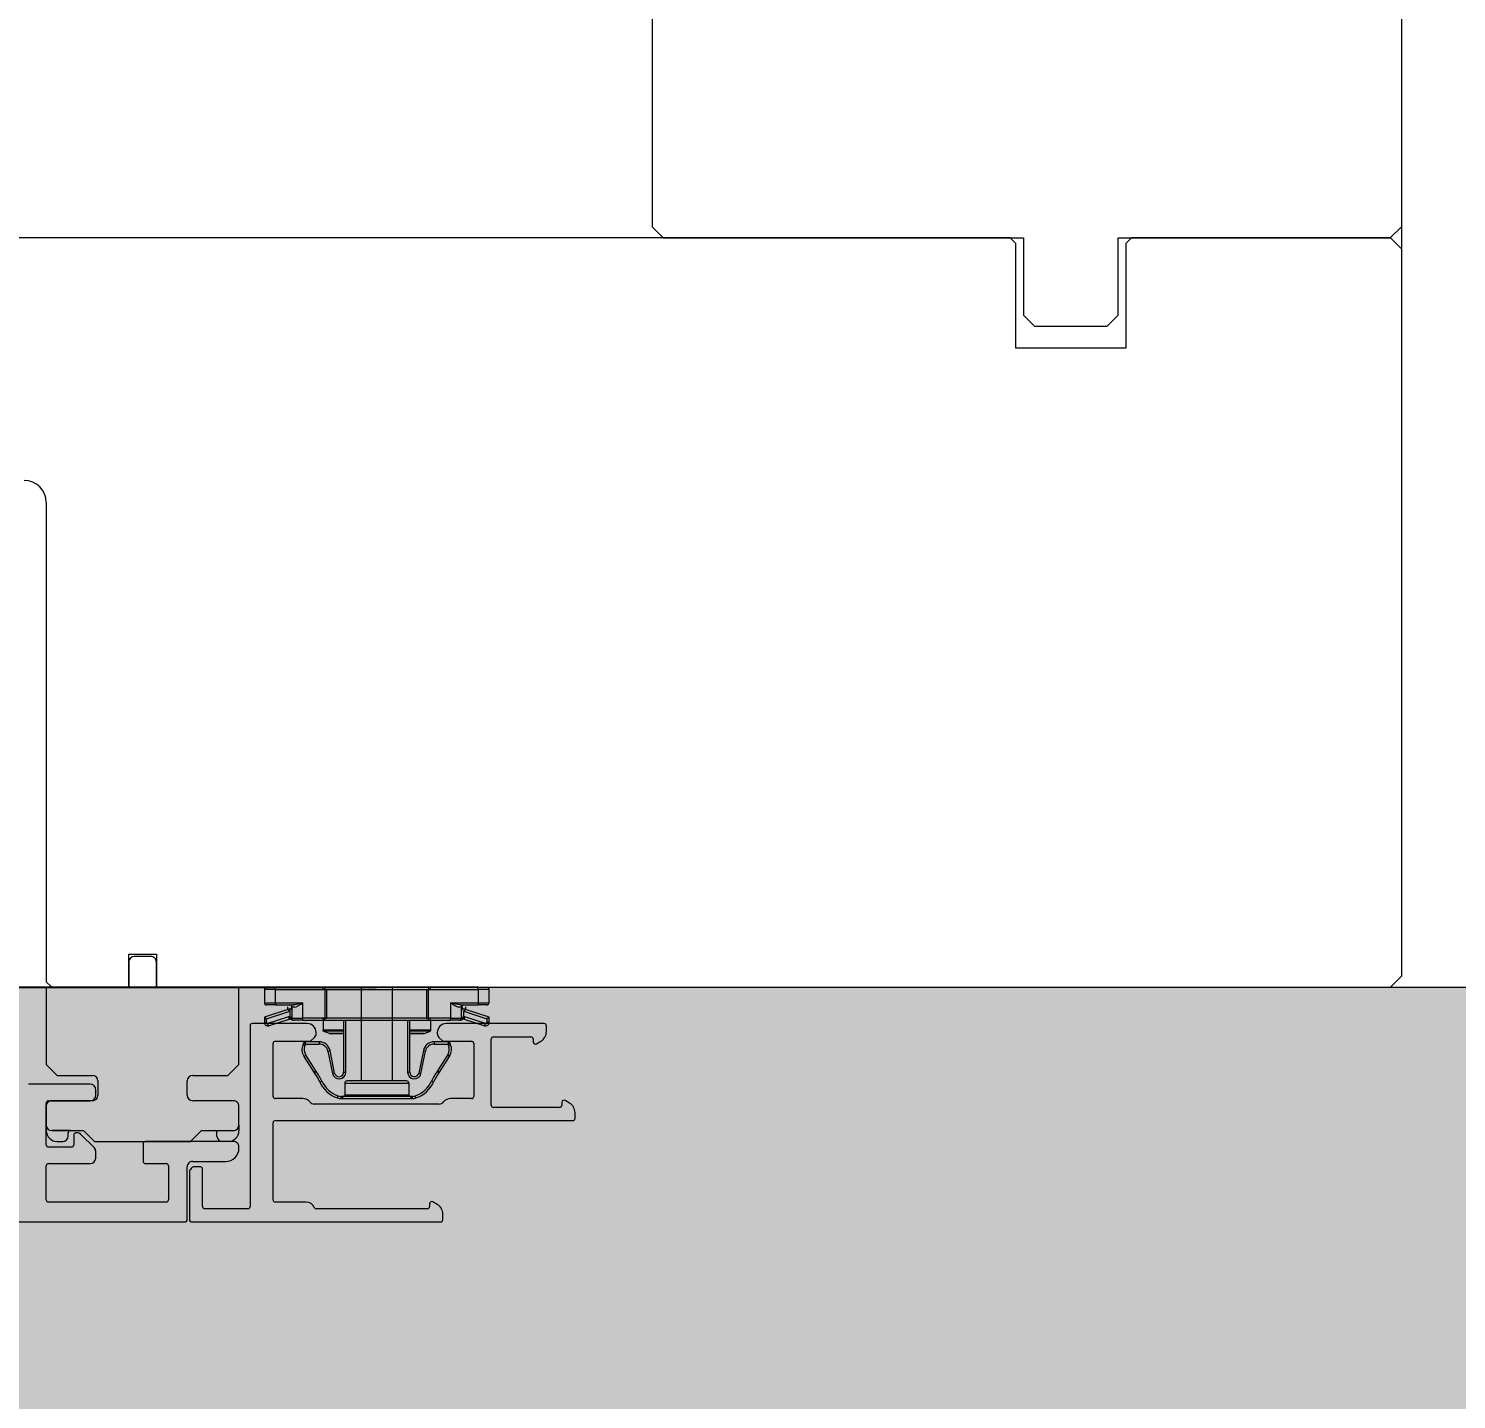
# Model space of a CAD drawing. Header units: metres. Extents: x 2.1 to 55.1, y 135.2 to 164.9.
# Drawn here: x 35.2513 to 35.3809, y 143.0473 to 143.1717 of the extents above; entities that cross this region are included whole.
import ezdxf

# ---------------------------------------------------------------- set-up
doc = ezdxf.new("R2010")
doc.units = ezdxf.units.M
doc.header["$PDMODE"] = 65
for name, pattern in [('AUSGEZOGEN', [0]), ('LINIE_23', [0.395, 0.2, -0.065, 0, -0.065, 0, -0.065]), ('PHANTOM', [63.50000000000001, 31.75, -6.35, 6.35, -6.35, 6.35, -6.35]), ('RAND', [44.449999999999996, 12.7, -6.35, 12.7, -6.35, 0, -6.35]), ('VERDECKT', [9.524999999999999, 6.35, -3.175])]:
    doc.linetypes.add(name, pattern=pattern)
for name, color, linetype, lineweight in [('XR$1$Allgemein', 7, 'AUSGEZOGEN', 18), ('XR$1$Bauachsen grob', 7, 'RAND', 13), ('XR$1$Bodenplatte', 7, 'AUSGEZOGEN', 18), ('XR$1$Daemmung', 7, 'AUSGEZOGEN', 18), ('XR$1$Decke', 7, 'AUSGEZOGEN', 35), ('XR$1$Detailmasse', 7, 'AUSGEZOGEN', 13), ('XR$1$Fenster', 7, 'AUSGEZOGEN', 18), ('XR$1$Vermassung Decke', 180, 'VERDECKT', 25), ('XR$1$Werkplan- Ausfuehrungsmasse', 7, 'AUSGEZOGEN', 13)]:
    doc.layers.add(name, color=color, linetype=linetype, lineweight=lineweight)
doc.styles.add('ARIAL', font='ARIAL.TTF')
doc.dimstyles.new('DIMSTYLE_16', dxfattribs={"dimtxt": 0.125, "dimasz": 0.15, "dimexe": 0, "dimexo": 0, "dimgap": 0.0625, "dimtad": 2, "dimdec": 1, "dimlfac": 100, "dimrnd": 0.5, "dimzin": 4, "dimdsep": 46, "dimtxsty": 'ARIAL', "dimblk1": 'ALL_ML_KREIS', "dimblk2": 'ALL_ML_KREIS', "dimsah": 1, "dimcen": 0, "dimclrd": 256, "dimclre": 256, "dimclrt": 256, "dimadec": 0, "dimazin": 0, "dimtfac": 1, "dimtdec": 0, "dimtix": 1, "dimtmove": 2, "dimatfit": 3, "dimfxl": 0, "dimtvp": 1.2, "dimtzin": 0, "dimlwd": 0, "dimlwe": -1, "dimarcsym": 0})
doc.dimstyles.new('DIMSTYLE_9', dxfattribs={"dimtxt": 0.1, "dimasz": 0.15, "dimexe": 0, "dimexo": 0, "dimgap": 0.05, "dimtad": 2, "dimdec": 3, "dimrnd": 0.005, "dimzin": 4, "dimdsep": 46, "dimtxsty": 'ARIAL', "dimblk1": 'ALL_ML_KREIS', "dimblk2": 'ALL_ML_KREIS', "dimsah": 1, "dimcen": 0, "dimclrd": 256, "dimclre": 256, "dimclrt": 256, "dimadec": 0, "dimazin": 0, "dimtfac": 1, "dimtdec": 0, "dimtix": 1, "dimtmove": 2, "dimatfit": 3, "dimfxl": 0, "dimtzin": 0, "dimlwd": 0, "dimlwe": 13, "dimarcsym": 0})

# ---------------------------------------------------------------- blocks, each defined once
blk = doc.blocks.new('ALL_ML_KREIS')
at = {"color": 0, "linetype": 'ByBlock', "lineweight": -2}
for p, q in [((0, -0.5), (0, 0.5)), ((-1, 0), (0.5, 0))]:
    blk.add_line(p, q, dxfattribs=at)
blk.add_circle((0, 0), 0.15, dxfattribs=at)
blk = doc.blocks.new('*D31')
at = {"layer": 'DEFPOINTS', "color": 92, "linetype": 'AUSGEZOGEN', "lineweight": 13, "true_color": 0x00c600, "transparency": 33554687}
for p in [(28.57091207872055, 143.0046990509549), (34.85591207872056, 140.8096990509549), (35.32091207872056, 140.8096990509549)]:
    blk.add_point(p, dxfattribs=at)
at = {"layer": 'XR$1$Vermassung Decke', "color": 92, "linetype": 'AUSGEZOGEN', "lineweight": -2, "true_color": 0x00c600, "transparency": 33554687}
for p, q in [((34.85591207872056, 143.0046990509549), (34.85591207872056, 143.0046990509549)), ((34.85591207872056, 140.8096990509549), (34.85591207872056, 143.0046990509549)), ((34.85591207872056, 140.8096990509549), (34.85591207872056, 140.8096990509549))]:
    blk.add_line(p, q, dxfattribs=at)
at = {"layer": 'XR$1$Vermassung Decke', "color": 92, "linetype": 'AUSGEZOGEN', "lineweight": 13, "true_color": 0x00c600, "transparency": 33554687, "xscale": 0.15, "yscale": 0.15, "zscale": 0.15}
for p, rotation in [((34.85591207872056, 143.0046990509549), 90), ((34.85591207872056, 140.8096990509549), 270)]:
    blk.add_blockref('ALL_ML_KREIS', p, dxfattribs=dict(at, rotation=rotation))
at = {"layer": 'XR$1$Vermassung Decke', "color": 92, "linetype": 'AUSGEZOGEN', "lineweight": 13, "true_color": 0x00c600, "transparency": 33554687, "insert": (34.95748097367282, 141.2247104230258), "char_height": 0.09, "width": 0.0045, "attachment_point": 1, "rotation": 90, "line_spacing_factor": 0.6024096385542169, "style": 'ARIAL'}
blk.add_mtext('Balkonplatte 1.OG', dxfattribs=at)
at = {"layer": 'XR$1$Vermassung Decke', "color": 92, "linetype": 'AUSGEZOGEN', "lineweight": 13, "true_color": 0x00c600, "transparency": 33554687, "insert": (34.75420675812029, 141.7518966440353), "char_height": 0.1, "width": 0.5, "attachment_point": 5, "rotation": 90, "style": 'ARIAL'}
blk.add_mtext('\\A1;{\\A1;{2.19\\H0.066000;\\S5^ ;}}', dxfattribs=at)
blk = doc.blocks.new('*D44')
at = {"layer": 'DEFPOINTS', "color": 253, "true_color": 0xa0a0a0, "transparency": 33554687}
for p in [(36.38091208068144, 143.0046990509549), (34.60591207872056, 140.959699050955), (36.38091207872053, 140.959699050955)]:
    blk.add_point(p, dxfattribs=at)
at = {"layer": 'XR$1$Detailmasse', "color": 253, "lineweight": -2, "true_color": 0xa0a0a0, "transparency": 33554687}
for p, q in [((34.60591207872056, 143.0046990509549), (34.60591207872056, 143.0046990509549)), ((34.60591207872056, 140.959699050955), (34.60591207872056, 143.0046990509549)), ((34.60591207872056, 140.959699050955), (34.60591207872056, 140.959699050955))]:
    blk.add_line(p, q, dxfattribs=at)
at = {"layer": 'XR$1$Detailmasse', "color": 253, "true_color": 0xa0a0a0, "transparency": 33554687, "xscale": 0.15, "yscale": 0.15, "zscale": 0.15}
for p, rotation in [((34.60591207872056, 143.0046990509549), 90), ((34.60591207872056, 140.959699050955), 270)]:
    blk.add_blockref('ALL_ML_KREIS', p, dxfattribs=dict(at, rotation=rotation))
at = {"layer": 'XR$1$Detailmasse', "color": 253, "true_color": 0xa0a0a0, "transparency": 33554687, "insert": (34.50420675812029, 142.1096206062074), "char_height": 0.1, "width": 0.5, "attachment_point": 5, "rotation": 90, "style": 'ARIAL'}
blk.add_mtext('\\A1;{\\A1;{2.04\\H0.066000;\\S5^ ;}}', dxfattribs=at)
blk = doc.blocks.new('*D288')
at = {"layer": 'DEFPOINTS', "transparency": 33554687}
for p in [(35.38591207872056, 143.0846990509548), (35.27091207872056, 142.816699050955), (35.27091207872056, 142.3296990509548)]:
    blk.add_point(p, dxfattribs=at)
at = {"layer": 'XR$1$Werkplan- Ausfuehrungsmasse', "lineweight": -2, "transparency": 33554687}
for p, q in [((35.27091207872056, 142.6846990509549), (35.27091207872056, 142.3296990509548)), ((35.38591207872056, 142.6846990509549), (35.38591207872056, 142.3296990509548)), ((35.27091207872056, 142.3296990509548), (35.38591207872056, 142.3296990509548))]:
    blk.add_line(p, q, dxfattribs=at)
at = {"layer": 'XR$1$Werkplan- Ausfuehrungsmasse', "transparency": 33554687, "xscale": 0.15, "yscale": 0.15, "zscale": 0.15, "rotation": 180}
blk.add_blockref('ALL_ML_KREIS', (35.27091207872056, 142.3296990509548), dxfattribs=at)
at = {"layer": 'XR$1$Werkplan- Ausfuehrungsmasse', "transparency": 33554687, "xscale": 0.15, "yscale": 0.15, "zscale": 0.15}
blk.add_blockref('ALL_ML_KREIS', (35.38591207872056, 142.3296990509548), dxfattribs=at)
at = {"layer": 'XR$1$Werkplan- Ausfuehrungsmasse', "transparency": 33554687, "insert": (35.17510034611483, 142.4421990509548), "char_height": 0.125, "width": 0.5, "attachment_point": 5, "style": 'ARIAL'}
blk.add_mtext('\\A1;{\\A1;{11\\H0.082500;\\S5^ ;}}', dxfattribs=at)
blk = doc.blocks.new('*D289')
at = {"layer": 'DEFPOINTS', "transparency": 33554687}
for p in [(35.38591207872056, 143.0846990509548), (35.38591207872056, 142.3296990509548), (35.60091207872053, 142.274699050955)]:
    blk.add_point(p, dxfattribs=at)
at = {"layer": 'XR$1$Werkplan- Ausfuehrungsmasse', "lineweight": -2, "transparency": 33554687}
for p, q in [((35.38591207872056, 142.6846990509549), (35.38591207872056, 142.3296990509548)), ((35.38591207872056, 142.3296990509548), (35.60091207872053, 142.3296990509548)), ((35.60091207872053, 142.3296990509548), (35.60091207872053, 142.3296990509548))]:
    blk.add_line(p, q, dxfattribs=at)
at = {"layer": 'XR$1$Werkplan- Ausfuehrungsmasse', "transparency": 33554687, "xscale": 0.15, "yscale": 0.15, "zscale": 0.15, "rotation": 180}
blk.add_blockref('ALL_ML_KREIS', (35.38591207872056, 142.3296990509548), dxfattribs=at)
at = {"layer": 'XR$1$Werkplan- Ausfuehrungsmasse', "transparency": 33554687, "xscale": 0.15, "yscale": 0.15, "zscale": 0.15}
blk.add_blockref('ALL_ML_KREIS', (35.60091207872053, 142.3296990509548), dxfattribs=at)
at = {"layer": 'XR$1$Werkplan- Ausfuehrungsmasse', "transparency": 33554687, "insert": (35.79841207872053, 142.4421990509548), "char_height": 0.125, "width": 0.5, "attachment_point": 5, "style": 'ARIAL'}
blk.add_mtext('\\A1;{\\A1;{21\\H0.082500;\\S5^ ;}}', dxfattribs=at)

msp = doc.modelspace()

# ---------------------------------------------------------------- hatches: boundary and pattern name
at = {"layer": 'XR$1$Allgemein', "lineweight": 13, "transparency": 33554687}
msp.add_hatch(color=32, dxfattribs=at).paths.add_polyline_path([(35.31091207872056, 142.924699050955), (35.31091207872056, 143.0633991863183), (35.27091207872056, 143.0633991863183), (35.27091207872056, 142.924699050955), (35.27091207872056, 142.884699050955), (35.27091207872056, 142.860699050955), (35.27091207872056, 142.836699050955), (35.27091207872056, 142.816699050955), (35.31091207872056, 142.816699050955), (35.31091207872056, 142.836699050955), (35.31091207872056, 142.860699050955), (35.31091207872056, 142.884699050955)])
at = {"layer": 'XR$1$Bodenplatte', "linetype": 'AUSGEZOGEN', "lineweight": 13, "true_color": 0xe0ffe0, "transparency": 33554687}
msp.add_hatch(color=254, dxfattribs=at).paths.add_polyline_path([(28.73091207872055, 143.084699050955), (28.73091207872055, 143.0046990509549), (44.26091207872054, 143.0046990509549), (44.26091207872054, 143.084699050955)])
at = {"layer": 'XR$1$Daemmung', "lineweight": 13, "transparency": 33554687}
h = msp.add_hatch(dxfattribs=at)
h.set_pattern_fill('MUSTER', color=256, scale=0.12, angle=180, style=0, pattern_type=2)
h.set_pattern_definition([(180, (-0.2400000000000001, -0.24), (-0.1200000000000001, -0.12), [0.12, -0.12]), (270, (-0.2400000000000001, -0.24), (0.12, -0.1200000000000001), [0.12, -0.12])])
h.paths.add_polyline_path([(35.75091207674601, 143.084699050955), (35.31091207872056, 143.084699050955), (35.31091207872056, 142.924699050955), (35.75091208066782, 142.924699050955)], flags=0)

# ---------------------------------------------------------------- linework, layer by layer
at = {"layer": 'XR$1$Bauachsen grob', "color": 32, "linetype": 'LINIE_23', "lineweight": 25, "true_color": 0xc36e14, "transparency": 33554687}
msp.add_line((23.88291207872055, 143.084699050955), (49.10891207872052, 143.084699050955), dxfattribs=at)
at = {"layer": 'XR$1$Bodenplatte', "color": 92, "linetype": 'VERDECKT', "lineweight": 18, "true_color": 0x00c600, "transparency": 33554687}
msp.add_line((44.26091207872054, 143.084699050955), (28.73091207872054, 143.084699050955), dxfattribs=at)
at = {"layer": 'XR$1$Decke', "color": 92, "linetype": 'PHANTOM', "lineweight": 18, "true_color": 0x00c600, "transparency": 33554687}
msp.add_line((28.73091207872055, 143.084699050955), (44.26091207872054, 143.084699050955), dxfattribs=at)
at = {"layer": 'XR$1$Fenster', "linetype": 'AUSGEZOGEN', "lineweight": 13, "transparency": 33554687}
for p, q in [((35.30791207872066, 143.2626989329136), (35.30791226831575, 143.1536989328528)), ((35.37591207872056, 143.2626990511931), (35.37591207872056, 143.085699050959)), ((35.30791226831575, 143.1536989328528), (35.30891227005515, 143.1526989345922)), ((35.37491227005501, 143.1526990493946), (35.3759122683156, 143.1536990511341)), ((35.34041227019412, 143.152698989346), (35.2349133672062, 143.1526988057011)), ((35.30891227005515, 143.1526989345922), (35.34161227005541, 143.1526989914707)), ((35.34091227092426, 143.1521989900761), (35.34041227019412, 143.152698989346)), ((35.3409122874486, 143.1426989900761), (35.34091227092426, 143.1521989900761)), ((35.34161227005541, 143.1526989914707), (35.34161228223078, 143.1456989914707)), ((35.35021227005536, 143.1526990064295), (35.37491227005501, 143.1526990493946)), ((35.35021228223071, 143.1456990064296), (35.35021227005536, 143.1526990064295)), ((35.35141227005456, 143.1526990083399), (35.35091227092425, 143.1521990074701)), ((35.35091227092425, 143.1521990074701), (35.35091228744859, 143.1426990074702)), ((35.37491324885763, 143.1526990492269), (35.35141227005456, 143.1526990083399)), ((35.37591325058772, 143.1516990509569), (35.37491324885763, 143.1526990492269)), ((35.34161228223078, 143.1456989914707), (35.34261228397011, 143.1446989932101)), ((35.34921228397005, 143.1446990046902), (35.35021228223071, 143.1456990064296)), ((35.34261228397011, 143.1446989932101), (35.34921228397005, 143.1446990046902)), ((35.35091228744859, 143.1426990074702), (35.3409122874486, 143.1426989900761)), ((35.25291340895189, 143.1286988370105), (35.25291398803812, 143.0851988370114)), ((35.26041398368961, 143.0876988500569), (35.26291398368961, 143.0876988544055)), ((35.26041398890782, 143.084698850057), (35.26041398368961, 143.0876988500569)), ((35.26041398490718, 143.0869988500539), (35.26041398890782, 143.084698850057)), ((35.26166398403748, 143.0874988522282), (35.26091398403749, 143.0874988509236)), ((35.26241398403749, 143.0874988535327), (35.26166398403748, 143.0874988522282)), ((35.26291398368961, 143.0876988544055), (35.26291398890782, 143.0846988544055)), ((35.26291398890782, 143.0846988544055), (35.26291398490719, 143.0869988544024)), ((35.37491447216187, 143.0846990492196), (35.37591447042246, 143.085699050959)), ((35.25291398803812, 143.0851988370114), (35.25341398890784, 143.0846988378811)), ((35.26041398890782, 143.084698850057), (35.25291398890784, 143.0846988370232)), ((35.25291398890784, 143.0846988370232), (35.252914001081, 143.077698837031)), ((35.25341398890784, 143.0846988378811), (35.26041398890782, 143.084698850057)), ((35.26291398890782, 143.0846988544055), (35.37491447216187, 143.0846990492196)), ((35.2704139889078, 143.0846988674628), (35.26291398890782, 143.0846988544055)), ((35.27041400108631, 143.0776988674706), (35.2704139889078, 143.0846988674628)), ((35.27371400862407, 143.0844988731911), (35.27271400862407, 143.0844988714516)), ((35.27271400862407, 143.0844988714516), (35.27271401071137, 143.0832988714517)), ((35.27291400827619, 143.0846988717995), (35.27371400827619, 143.0846988731911)), ((35.27820231351019, 143.084698880998), (35.27371400827619, 143.0846988731911)), ((35.27371400862407, 143.0844988731911), (35.27371400827619, 143.0846988731911)), ((35.27371400862407, 143.0844988731911), (35.27820231385807, 143.084498880998)), ((35.27371401071135, 143.0832988731911), (35.27371400862407, 143.0844988731911)), ((35.28762568870168, 143.0846988973891), (35.27820231351019, 143.084698880998)), ((35.27820231385807, 143.084498880998), (35.27820231351019, 143.084698880998)), ((35.27820231385807, 143.084498880998), (35.27838353261176, 143.0844988813133)), ((35.27820231385807, 143.084498880998), (35.27820231838052, 143.0818988809981)), ((35.27838353261176, 143.0844988813133), (35.28744447029589, 143.0844988970739)), ((35.2783835371342, 143.0818988813132), (35.27838353261176, 143.0844988813133)), ((35.28151398460704, 143.0846988867584), (35.28151399939198, 143.0761988867584)), ((35.28431398460704, 143.0846988916287), (35.28431399939198, 143.0761988916287)), ((35.28744447029589, 143.0844988970739), (35.28762568904956, 143.0844988973891)), ((35.28744447029589, 143.0844988970739), (35.28744447481833, 143.0818988970739)), ((35.29211400827617, 143.0846989051961), (35.28762568870168, 143.0846988973891)), ((35.28762568870168, 143.0846988973891), (35.28762568904956, 143.0844988973891)), ((35.28762568904956, 143.0844988973891), (35.29211400862405, 143.0844989051961)), ((35.28762569357202, 143.0818988973891), (35.28762568904956, 143.0844988973891)), ((35.29211400827617, 143.0846989051961), (35.29291400827616, 143.0846989065876)), ((35.29211400862405, 143.0844989051961), (35.29211400827617, 143.0846989051961)), ((35.29311400862405, 143.0844989069355), (35.29211400862405, 143.0844989051961)), ((35.29211400862405, 143.0844989051961), (35.29211401071133, 143.0832989051961)), ((35.29311401071134, 143.0832989069355), (35.29311400862405, 143.0844989069355)), ((35.27271401071137, 143.0832988714517), (35.27371401071135, 143.0832988731911)), ((35.27371401105925, 143.0830988731911), (35.27291401105924, 143.0830988717995)), ((35.27371401071135, 143.0832988731911), (35.27621401071135, 143.0832988775396)), ((35.27371401071135, 143.0832988731911), (35.27371401105925, 143.0830988731911)), ((35.27371401105925, 143.0830988731911), (35.27531958386825, 143.0830988759838)), ((35.27546865541462, 143.0828988762431), (35.27521401140712, 143.0828988758002)), ((35.27521401140712, 143.0828988758002), (35.27521401314653, 143.0818988758002)), ((35.27549691665318, 143.083116051154), (35.27531958386825, 143.0830988759838)), ((35.27546865541462, 143.0828988762431), (35.27561643270054, 143.0829332262236)), ((35.27574399643463, 143.0831689637317), (35.27549691665318, 143.083116051154)), ((35.27561643270054, 143.0829332262236), (35.27582233241105, 143.0830390508777)), ((35.27597689840417, 143.0832311135754), (35.27574399643463, 143.0831689637317)), ((35.27582233241105, 143.0830390508777), (35.27601641725954, 143.0831633500923)), ((35.27621401071135, 143.0832988775396), (35.27597689840417, 143.0832311135754)), ((35.27601641725954, 143.0831633500923), (35.27621401071135, 143.0832988775396)), ((35.27621401314651, 143.0818988775396), (35.27621401071135, 143.0832988775396)), ((35.28961401071133, 143.0832989008476), (35.29211401071133, 143.0832989051961)), ((35.28961401071133, 143.0832989008476), (35.2896140131465, 143.0818989008476)), ((35.28961401071133, 143.0832989008476), (35.28982816460682, 143.0831522828572)), ((35.2898709952074, 143.0832255921132), (35.28961401071133, 143.0832989008476)), ((35.28982816460682, 143.0831522828572), (35.2900058288157, 143.0830389925034)), ((35.29008419212012, 143.0831689471526), (35.2898709952074, 143.0832255921132)), ((35.2900058288157, 143.0830389925034), (35.29019184249357, 143.0829413824942)), ((35.29030740841471, 143.0831201423744), (35.29008419212012, 143.0831689471526)), ((35.29019184249357, 143.0829413824942), (35.2903593673996, 143.0828989021441)), ((35.29050843825021, 143.0830989024034), (35.29030740841471, 143.0831201423744)), ((35.29061401140709, 143.082898902587), (35.2903593673996, 143.0828989021441)), ((35.29050843825021, 143.0830989024033), (35.29211401105921, 143.0830989051961)), ((35.2906140131465, 143.081898902587), (35.29061401140709, 143.082898902587)), ((35.29211401071133, 143.0832989051961), (35.29311401071134, 143.0832989069355)), ((35.29211401071133, 143.0832989051961), (35.29211401105921, 143.0830989051961)), ((35.29291401105921, 143.0830989065877), (35.29211401105921, 143.0830989051961)), ((35.27495215809748, 143.082713717479), (35.27271401299524, 143.0819858421916)), ((35.27271401299524, 143.0819858421916), (35.27271401384228, 143.0814988714517)), ((35.27271401299524, 143.0819858421916), (35.27291401324792, 143.081840574381)), ((35.27271401384228, 143.0814988714517), (35.27291401384228, 143.0814988717995)), ((35.27291401324792, 143.081840574381), (35.27501401206001, 143.0825235226122)), ((35.27291401384228, 143.0814988717995), (35.27291401324792, 143.081840574381)), ((35.27490337180182, 143.0820081616199), (35.27304494082355, 143.0814037745401)), ((35.27310679478606, 143.0812135796734), (35.27496522576433, 143.0818179667532)), ((35.27490337180182, 143.0820081616199), (35.27496522576433, 143.0818179667532)), ((35.27507586529089, 143.082753948744), (35.27495215809748, 143.082713717479)), ((35.27495215809748, 143.082713717479), (35.27501401206001, 143.0825235226122)), ((35.27501401206001, 143.0825235226122), (35.27507586562172, 143.0825637537697)), ((35.27501401206001, 143.0825235226122), (35.2750140129227, 143.0820275584028)), ((35.2750140129227, 143.0820275584028), (35.27502054632477, 143.0818276651446)), ((35.27504090750629, 143.0820256935523), (35.2750140129227, 143.0820275584028)), ((35.27502054632477, 143.0818276651446), (35.27504744090674, 143.0818267327428)), ((35.2750818721329, 143.0820085034182), (35.27504090750629, 143.0820256935523)), ((35.27504744090674, 143.0818267327428), (35.2750884055184, 143.0818181377114)), ((35.27512250458165, 143.081971891001), (35.2750818721329, 143.0820085034182)), ((35.2750884055184, 143.0818181377114), (35.27512903793532, 143.0817998315381)), ((35.27515162009939, 143.0819298953825), (35.27512250458165, 143.081971891001)), ((35.27512903793532, 143.0817998315381), (35.27515815341653, 143.0817788337541)), ((35.27516760303028, 143.0818988757194), (35.27515162009939, 143.0819298953825)), ((35.27515815341653, 143.0817788337541), (35.27517413632036, 143.0817633239366)), ((35.27516264652835, 143.0818448972898), (35.27516741607302, 143.0818978571321)), ((35.27516682384191, 143.0818014207041), (35.27516264652835, 143.0818448972898)), ((35.27518404435781, 143.0817533071935), (35.27516682384191, 143.0818014207041)), ((35.27521401314653, 143.0818988758002), (35.27516760303028, 143.0818988757194)), ((35.27517413632044, 143.0817633239365), (35.27518404435781, 143.0817533071935)), ((35.2752337266749, 143.0817190158826), (35.27518404435781, 143.0817533071935)), ((35.27521401314653, 143.0818988758002), (35.27621401314651, 143.0818988775396)), ((35.27528964575225, 143.0817013797168), (35.2752337266749, 143.0817190158826)), ((35.2753197365782, 143.081698881289), (35.27528964575225, 143.0817013797168)), ((35.27532119326192, 143.0816988759866), (35.27541401349441, 143.0816988761481)), ((35.2762140134944, 143.0816988775396), (35.27541401349441, 143.0816988761481)), ((35.27820231838052, 143.0818988809981), (35.27621401314651, 143.0818988775396)), ((35.2762140134944, 143.0816988775396), (35.27621401314651, 143.0818988775396)), ((35.2762140134944, 143.0816988775396), (35.27820231872839, 143.081698880998)), ((35.2780390134944, 143.081698880714), (35.27803901501672, 143.0808236806318)), ((35.27820231872839, 143.081698880998), (35.27820231838052, 143.0818988809981)), ((35.27820231838052, 143.0818988809981), (35.2783835371342, 143.0818988813132)), ((35.27820231872839, 143.081698880998), (35.28762569391989, 143.0816988973891)), ((35.28744447481833, 143.0818988970739), (35.2783835371342, 143.0818988813132)), ((35.27991401349439, 143.0816988839754), (35.2799140216696, 143.0769988839754)), ((35.2801140216696, 143.0769988843233), (35.2801140134944, 143.0816988843232)), ((35.2857139991539, 143.0816988940639), (35.28571400732911, 143.0769988940639)), ((35.2859140073291, 143.0769988944118), (35.2859139991539, 143.0816988944118)), ((35.28744447481833, 143.0818988970739), (35.28762569357202, 143.0818988973891)), ((35.2896140131465, 143.0818989008476), (35.28762569357202, 143.0818988973891)), ((35.28762569391989, 143.0816988973891), (35.28762569357202, 143.0818988973891)), ((35.28762569391989, 143.0816988973891), (35.28961401349439, 143.0816989008476)), ((35.28778901349438, 143.0816988976732), (35.28778901501671, 143.080823697591)), ((35.2896140131465, 143.0818989008476), (35.2906140131465, 143.081898902587)), ((35.28961401349439, 143.0816989008476), (35.2896140131465, 143.0818989008476)), ((35.29041401349438, 143.0816989022391), (35.28961401349439, 143.0816989008476)), ((35.29041401349438, 143.0816989022391), (35.29050683372686, 143.0816989024006)), ((35.2905546135791, 143.0817046936148), (35.29050829041056, 143.081698907708)), ((35.2905983157471, 143.0817210514059), (35.2905546135791, 143.0817046936148)), ((35.2906439824416, 143.0817533340846), (35.2905983157471, 143.0817210514059)), ((35.29066042326273, 143.0818989026677), (35.2906140131465, 143.081898902587)), ((35.29066120282825, 143.0818014478478), (35.2906439824416, 143.0817533340846)), ((35.29065389044414, 143.0817633508621), (35.29069575181113, 143.0817978988976)), ((35.29070228456965, 143.081967998666), (35.29066042326273, 143.0818989026677)), ((35.29066061021468, 143.0818978841298), (35.29066537995855, 143.0818449254544)), ((35.29066537995855, 143.0818449254544), (35.29066120282825, 143.0818014478478)), ((35.29069575181113, 143.0817978988976), (35.29073964840408, 143.0818181737434)), ((35.29074618112733, 143.0820085482811), (35.29070228456965, 143.081967998666)), ((35.29073964840408, 143.0818181737434), (35.29078059608731, 143.0818267611783)), ((35.29078712879562, 143.0820257230797), (35.29074618112733, 143.0820085482811)), ((35.29087586536085, 143.0827137451767), (35.29075215802749, 143.0827539760114)), ((35.29075215835832, 143.0825637810372), (35.29081401205999, 143.0825235500948)), ((35.29078059608731, 143.0818267611783), (35.29080748021598, 143.0818276926045)), ((35.29081401292267, 143.0820275858854), (35.29078712879562, 143.0820257230797)), ((35.29080748021598, 143.0818276926045), (35.29081401292267, 143.0820275858854)), ((35.29087586536085, 143.0827137451767), (35.29081401205999, 143.0825235500948)), ((35.29081401292267, 143.0820275858854), (35.29081401205999, 143.0825235500948)), ((35.29081401205999, 143.0825235500948), (35.29291401324789, 143.0818406091691)), ((35.29086280081015, 143.0818179944055), (35.29092465411102, 143.0820081894874)), ((35.29086280081015, 143.0818179944055), (35.29272123389096, 143.0812136137909)), ((35.29311401299523, 143.0819858776754), (35.29087586536085, 143.0827137451767)), ((35.29278308719183, 143.0814038088728), (35.29092465411102, 143.0820081894874)), ((35.29311401299523, 143.0819858776754), (35.29291401324789, 143.0818406091691)), ((35.29291401324789, 143.0818406091691), (35.29291401384225, 143.0814989065876)), ((35.29311401384226, 143.0814989069355), (35.29291401384225, 143.0814989065876)), ((35.29311401384226, 143.0814989069355), (35.29311401299523, 143.0819858776754)), ((35.27141399477556, 143.0811986734164), (35.27141402330178, 143.0647986734164)), ((35.27661399442766, 143.0813986824613), (35.27161399442767, 143.0813986737643)), ((35.27310679478606, 143.0812135796734), (35.27304494082355, 143.0814037745401)), ((35.27741399598077, 143.080505790634), (35.2774139958192, 143.0805986838529)), ((35.27803901501672, 143.0808236806318), (35.27991401501672, 143.0808236838932)), ((35.27803901509466, 143.0807788749182), (35.27803901504861, 143.0808053516825)), ((35.27803901514101, 143.0807522235611), (35.27803901509466, 143.0807788749182)), ((35.27803901516521, 143.0807383167285), (35.27803901514101, 143.0807522235611)), ((35.27991401518017, 143.0807297146311), (35.27803901518017, 143.0807297113697)), ((35.27803901520182, 143.0807172628545), (35.27803901518017, 143.0807297113697)), ((35.27862244625493, 143.0805049124667), (35.27803901520182, 143.0807172628545)), ((35.27862244625493, 143.0805049124667), (35.27991401557119, 143.0805049147133)), ((35.27991401558169, 143.0804988839754), (35.27865664827975, 143.0804988817883)), ((35.28591400067624, 143.0808236943296), (35.28778901501671, 143.080823697591)), ((35.28778901518015, 143.0807297283289), (35.28591400083968, 143.0807297250675)), ((35.28591400123069, 143.0805049251497), (35.28720558488745, 143.0805049273963)), ((35.28717138288359, 143.0804988965989), (35.28591400124118, 143.0804988944118)), ((35.28720558488745, 143.0805049273963), (35.28778901520181, 143.0807172798137)), ((35.28778901504859, 143.0808053686417), (35.28778901509465, 143.0807788918774)), ((35.28778901509465, 143.0807788918774), (35.28778901514099, 143.0807522405203)), ((35.28778901514099, 143.0807522405203), (35.2877890151652, 143.0807383336877)), ((35.28778901518015, 143.0807297283289), (35.28778901520181, 143.0807172798137)), ((35.28841399581917, 143.0805987029863), (35.28841399598075, 143.0805058097675)), ((35.29811399442764, 143.0813987198585), (35.28921399442766, 143.0813987043778)), ((35.29272123389096, 143.0812136137909), (35.29278308719183, 143.0814038088728)), ((35.29351399651493, 143.0801987118573), (35.29691399651492, 143.0801987177713)), ((35.29831399569085, 143.0806724806371), (35.29831399477551, 143.0811987202064)), ((35.27351400590774, 143.0747986770692), (35.2735139975586, 143.0795986770692)), ((35.27371399721073, 143.0797986774171), (35.27683115449821, 143.0797986828391)), ((35.27620487263646, 143.0794834580383), (35.27639193550192, 143.0794126944575)), ((35.27625518543502, 143.0796186248464), (35.27620677441269, 143.0794885267841)), ((35.27620677441269, 143.0794885267841), (35.27639421763338, 143.0794187769525)), ((35.27625518543502, 143.0796186248464), (35.27644262865572, 143.0795488750148)), ((35.27639421763338, 143.0794187769525), (35.27644262865572, 143.0795488750148)), ((35.27769801543375, 143.0797488771984), (35.27644262830782, 143.0797488750148)), ((35.27644262865572, 143.0795488750148), (35.27644262830782, 143.0797488750148)), ((35.27644262865572, 143.0795488750148), (35.27769801578163, 143.0795488771984)), ((35.27697257575256, 143.0798572617288), (35.27726754998634, 143.0801522369887)), ((35.27769801543375, 143.0797488771984), (35.27769801578163, 143.0795488771984)), ((35.27867794153099, 143.0789482468373), (35.27848195665943, 143.0789083729095)), ((35.27848195665943, 143.0789083729095), (35.27889541567591, 143.0768761750109)), ((35.27909140054749, 143.0769160489386), (35.27867794153099, 143.0789482468373)), ((35.28714910865873, 143.0789482615721), (35.28673567622543, 143.0769161581482)), ((35.28693166123571, 143.0768762849022), (35.287345093669, 143.0789083883261)), ((35.28714910865873, 143.0789482615721), (35.287345093669, 143.0789083883261)), ((35.2893853992832, 143.0797488975275), (35.28812903197072, 143.0797488953421)), ((35.28812903197072, 143.0797488953421), (35.2881290323186, 143.0795488953421)), ((35.2881290323186, 143.0795488953421), (35.28938539963108, 143.0795488975274)), ((35.28856044320514, 143.0801522566316), (35.288855418465, 143.0798572823979)), ((35.2889968399232, 143.0797987040001), (35.29151399721069, 143.0797987083785)), ((35.2893853992832, 143.0797488975275), (35.28938539963108, 143.0795488975274)), ((35.28938539963108, 143.0795488975274), (35.28957285289029, 143.0796186203761)), ((35.28938539963108, 143.0795488975274), (35.28943375709949, 143.0794188861289)), ((35.28962121035869, 143.0794886089775), (35.28943375709949, 143.0794188861289)), ((35.28962314992072, 143.0794834381152), (35.28943608457393, 143.0794126810941)), ((35.28962121035869, 143.0794886089775), (35.28957285289029, 143.0796186203761)), ((35.29171399755857, 143.0795987087264), (35.29171400590772, 143.0747987087264)), ((35.29331400729924, 143.0739987115094), (35.29331399686281, 143.0799987115094)), ((35.2971139968628, 143.0799987181191), (35.29711399729765, 143.0797487181191)), ((35.29741399759892, 143.0795755135602), (35.29781399719723, 143.0798064543636)), ((35.252914001081, 143.077698837031), (35.25391400282002, 143.0766988387689)), ((35.2694140028261, 143.0766988657296), (35.27041400108631, 143.0776988674706)), ((35.27630120054796, 143.0784366042075), (35.2764722087615, 143.0785403162652)), ((35.27631285110441, 143.0784178634204), (35.27648152920665, 143.0785253236355)), ((35.27631285110441, 143.0784178634204), (35.27721287623108, 143.0770051123828)), ((35.27738155433332, 143.0771125725979), (35.27648152920665, 143.0785253236355)), ((35.28934976845444, 143.0785309725286), (35.28844453354558, 143.077110032894)), ((35.28861321202167, 143.0770025732658), (35.28951844693052, 143.0784235129003)), ((35.28951844693052, 143.0784235129003), (35.28934976845444, 143.0785309725286)), ((35.28954653810077, 143.0784703863064), (35.28937224139064, 143.0785684712534)), ((35.25391400282002, 143.0766988387689), (35.25711400280881, 143.0766988443312)), ((35.26621400283729, 143.0766988601598), (35.2694140028261, 143.0766988657296)), ((35.27721287623108, 143.0770051123828), (35.27738155433332, 143.0771125725979)), ((35.2772596820211, 143.0769378865506), (35.27741899896534, 143.0770587919322)), ((35.27909140054749, 143.0769160489386), (35.27889541567591, 143.0768761750109)), ((35.2799140216696, 143.0769988839754), (35.2801140216696, 143.0769988843233)), ((35.2859140073291, 143.0769988944118), (35.28571400732911, 143.0769988940639)), ((35.28673567622543, 143.0769161581482), (35.28693166123571, 143.0768762849022)), ((35.2885667796817, 143.0769358393766), (35.28840738767362, 143.0770566457827)), ((35.28861321202167, 143.0770025732658), (35.28844453354558, 143.077110032894)), ((35.25691400444219, 143.0758988439889), (35.25131400444221, 143.0758988342482)), ((35.2574140061816, 143.0748988448586), (35.25741400531189, 143.0753988448586)), ((35.25761400367777, 143.0761988452009), (35.25761400593899, 143.0748988452065)), ((35.26571400596899, 143.0748988592956), (35.26571400370776, 143.0761988592901)), ((35.27774941717573, 143.0761105323842), (35.27793205484161, 143.0761920399482)), ((35.28001399973986, 143.0759988841493), (35.28581399973986, 143.0759988942378)), ((35.28001399973986, 143.0759988841493), (35.28001400165321, 143.0748988841493)), ((35.28561399939196, 143.0761988938899), (35.28021399939198, 143.0761988844971)), ((35.28581399973986, 143.0759988942378), (35.2858140016532, 143.0748988942378)), ((35.28807861756993, 143.0761105563035), (35.287895979747, 143.0761920635157)), ((35.2529140140089, 143.0703988509572), (35.25291400739919, 143.0741988370313)), ((35.25291400771579, 143.0738988370313), (35.25291401067279, 143.0721988370385)), ((35.25311400705131, 143.0743988373792), (35.25691400705129, 143.0743988439889)), ((35.2571140068087, 143.0743988443368), (35.2534140068461, 143.074398837901)), ((35.26991400680129, 143.0743988666011), (35.26621400683869, 143.0743988601654)), ((35.27041401062798, 143.0721988674781), (35.27041400767099, 143.0738988674709)), ((35.27621400625561, 143.0745986817656), (35.27371400625563, 143.0745986774171)), ((35.2885893120487, 143.0740987032912), (35.27723870220191, 143.074098683548)), ((35.27935759485054, 143.0746506477134), (35.27942110824424, 143.0748402948827)), ((35.2861528486043, 143.0747988948272), (35.27967516321047, 143.0747988835599)), ((35.27967516355835, 143.0745988835599), (35.27967516321047, 143.0747988835599)), ((35.27967516355835, 143.0745988835599), (35.28615284895218, 143.0745988948272)), ((35.28001400165321, 143.0748988841493), (35.27971400217504, 143.0745988836275)), ((35.2858140016532, 143.0748988942378), (35.28001400165321, 143.0748988841493)), ((35.2858140016532, 143.0748988942378), (35.28611400217502, 143.0745988947596)), ((35.28615284895218, 143.0745988948272), (35.2861528486043, 143.0747988948272)), ((35.28647040030244, 143.0746506543328), (35.2864068896845, 143.0748403024317)), ((35.29151400625559, 143.0745987083785), (35.2896140062556, 143.0745987050736)), ((35.2995140076471, 143.0737987222937), (35.29351400764712, 143.0737987118573)), ((35.29971400686438, 143.0742487226416), (35.29971400729924, 143.0739987226416)), ((35.3004140069648, 143.0741909888322), (35.3000140065631, 143.0744219282442)), ((35.27371400973444, 143.0725986774171), (35.30071400973439, 143.072598724381)), ((35.30091400938652, 143.0727987247289), (35.30091400847117, 143.0733249642982)), ((35.25291401067279, 143.0721988370313), (35.25291401154248, 143.0716988370385)), ((35.25511401152009, 143.0716988408652), (35.25341401154248, 143.0716988379082)), ((35.25341401154248, 143.0716988379082), (35.25491401152009, 143.0716988405173)), ((35.25491401152009, 143.0716988405173), (35.2563140115201, 143.0716988429525)), ((35.25491401238978, 143.0711988405173), (35.25491401186797, 143.0714988405173)), ((35.25541401242106, 143.071298841387), (35.2554140139865, 143.0703988553057)), ((35.25570690527615, 143.0714988418964), (35.25561401207319, 143.0714988417349)), ((35.25726756784054, 143.0701452911823), (35.25606045892148, 143.071352395902)), ((35.2563140115201, 143.0716988429525), (35.2573140132595, 143.0706988446919)), ((35.26601401325949, 143.0706988598247), (35.26701401152008, 143.0716988615641)), ((35.26701401152008, 143.0716988615641), (35.26841401152009, 143.0716988639992)), ((35.26821401152009, 143.0716988636514), (35.26991401149769, 143.0716988666084)), ((35.26841401152009, 143.0716988639992), (35.26991401149769, 143.0716988666084)), ((35.26841401238978, 143.0711988639993), (35.26841401186797, 143.0714988639993)), ((35.270414010628, 143.0721988674709), (35.27041401149769, 143.0716988674781)), ((35.27351402225814, 143.0653986770692), (35.27351401008231, 143.0723986770692)), ((35.25521401433438, 143.0701988549578), (35.25311401435679, 143.0701988513051)), ((35.25391401328189, 143.0706988387779), (35.25441401325949, 143.0706988396476)), ((35.2573140132595, 143.0706988446919), (35.26166401325949, 143.0706988522583)), ((35.26166401325949, 143.0706988522583), (35.26601401325949, 143.0706988598247)), ((35.26171401406373, 143.0704988525317), (35.26171401684677, 143.0688988523182)), ((35.26371401371584, 143.0706988560106), (35.26191401371585, 143.0706988528796)), ((35.26991401347846, 143.0706988667949), (35.26371401371584, 143.0706988560106)), ((35.2694140132371, 143.0706988657387), (35.26891401325948, 143.070698864869)), ((35.27041401452209, 143.0700988676645), (35.27041401434815, 143.0701988676645)), ((35.2531140169659, 143.0686988373593), (35.25691401696591, 143.0686988439691)), ((35.2574140160962, 143.0691988448388), (35.25741401506492, 143.0697917380464)), ((35.26191401719466, 143.0686988526661), (35.26381401719466, 143.068698855971)), ((35.2662140169455, 143.0688988603591), (35.26921401660939, 143.0688988655773)), ((35.25291402270594, 143.0653988372479), (35.25291401731378, 143.0684988370114)), ((35.26401401754255, 143.0684988563188), (35.26401402293469, 143.0653988565553)), ((35.2657140261647, 143.0635986635019), (35.26571401781521, 143.0683988594893)), ((35.26591401813207, 143.0678986638097), (35.26591402561151, 143.0635986638497)), ((35.26691401726236, 143.0683986655491), (35.26641401726236, 143.0683986646794)), ((35.26711402352422, 143.064798665937), (35.26711401761025, 143.068198665897)), ((35.26381402328258, 143.0651988562074), (35.25311402305382, 143.0651988375958)), ((35.27651402260602, 143.0651986822874), (35.27371402260601, 143.0651986774171)), ((35.28771402286691, 143.0650487017687), (35.28771402330177, 143.0647987017688)), ((35.28841402296734, 143.0649909679594), (35.28801402256563, 143.0652219073714)), ((35.2331139844236, 143.0633986589691), (35.26551402651257, 143.063398663154)), ((35.2661140259594, 143.0633986641976), (35.28871402573693, 143.0633987035082)), ((35.27121402364966, 143.0645986730686), (35.2673140238721, 143.0645986662849)), ((35.28751402364963, 143.0645987014209), (35.27743053878866, 143.0645986838816)), ((35.28891402538905, 143.063598703856), (35.2889140244737, 143.0641249434253))]:
    msp.add_line(p, q, dxfattribs=at)
for centre, radius, start, end in [((35.2509134089519, 143.1286988335316), 0.002, 9.966077261098218e-05, 90.00009966056906), ((35.26091398490718, 143.0869988509236), 0.0005, 90.00009966077262, 180.0000996607726), ((35.2624139849072, 143.0869988535327), 0.0005000000000002274, 9.96607726116903e-05, 90.00009966077262), ((35.27291400862408, 143.0844988717995), 0.0002000000000000003, 90.00009966077262, 180.0000996607726), ((35.29291400862405, 143.0844989065876), 0.0002000000000000005, 9.966077261098217e-05, 90.00009966077262), ((35.27291401071136, 143.0832988717995), 0.0002000000000000005, 180.0000996607726, 270.0000996607726), ((35.27501401140712, 143.0828988754523), 0.0002000000000000016, 9.966077261098217e-05, 90.00009965873706), ((35.27501401132839, 143.0829441436107), 0.0002000000000001185, 288.0152315240987, 353.5019921344894), ((35.29081401140709, 143.0828989029349), 0.0001999999999999958, 90.00009966077262, 180.0000996607726), ((35.29081401132836, 143.0829441710933), 0.0002000000000001185, 186.4982071893174, 251.9849677943298), ((35.29291401071132, 143.0832989065876), 0.0001999999999999999, 270.000099658737, 9.966077261098217e-05), ((35.27301401384229, 143.0814988719735), 0.0002999999999999997, 180.0000996607726, 288.0152315264228), ((35.27301401384229, 143.0814988719735), 0.0001000000000000008, 180.0000996607726, 288.0152315310708), ((35.27502707972685, 143.0816277718864), 0.0003999999999999791, 91.8720148728345, 108.0152315263257), ((35.27502707972685, 143.0816277718864), 0.0002000000000000528, 91.8720148739847, 108.0152315240988), ((35.27541401314651, 143.081898876148), 0.0001999999999999991, 180.0000996607726, 270.0000996607726), ((35.2904140131465, 143.0818989022391), 0.0002000000000000002, 270.0000996607726, 9.965263039099762e-05), ((35.29080094750928, 143.0816277993236), 0.0002000000000000563, 71.98496779239403, 88.12818444817398), ((35.29080094750928, 143.0816277993236), 0.000399999999999925, 71.98496779558886, 88.12818444715674), ((35.29281401384226, 143.0814989064137), 0.0002999999999999983, 251.9849677960085, 9.966077260980195e-05), ((35.29281401384226, 143.0814989064137), 0.0001000000000000023, 251.9849677943298, 9.966077261452283e-05), ((35.27161399477556, 143.0811986737643), 0.0001999999999998181, 90.00009965873706, 180.0000996607726), ((35.27661399581918, 143.0805986824613), 0.0008000000000025694, 9.966077261009701e-05, 90.00009966077262), ((35.27691399598075, 143.0805057897643), 0.0005000000000073998, 315.0000996632252, 9.966077260885778e-05), ((35.27865664810579, 143.0805988817883), 0.0001, 250.0000996611978, 270.0000996607726), ((35.28717138270964, 143.0805988965988), 0.0001, 270.0000996607726, 290.0000996610125), ((35.28921399581917, 143.0805987043778), 0.0008000000000010914, 90.00009966077262, 180.0000996587371), ((35.28891399598075, 143.0805058106372), 0.0005, 180.0000996607726, 225.0000996597708), ((35.29351399686281, 143.0799987118573), 0.0001999999999985676, 90.00009965873706, 180.0000996607726), ((35.2969139968628, 143.0799987177712), 0.0001999999999970896, 9.965263039099762e-05, 90.00009965873707), ((35.29731399569084, 143.0806724788977), 0.001000000000014784, 300.0000996608834, 9.96624010535628e-05), ((35.29811399477551, 143.0811987198585), 0.0002000000000010687, 9.96607726074415e-05, 90.00009966077262), ((35.27371399755859, 143.079598677417), 0.0001999999999985676, 90.00009965873706, 180.0000996607726), ((35.27732724982918, 143.0790588765534), 0.001199999999999998, 159.2789861622232, 211.2357279402615), ((35.27526955830904, 143.0798372759425), 0.001000000000184402, 339.2789861617626, 339.5891728787208), ((35.27644262865572, 143.0795488750147), 0.0002000000000000007, 90.00009966077259, 159.5891728708767), ((35.27732724982918, 143.0790588765534), 0.0009999999999999948, 159.2789861627309, 211.2357279397621), ((35.27526955830916, 143.0798372759424), 0.001200000000051277, 339.2789861619141, 339.5891728779458), ((35.27683115415032, 143.079998682839), 0.0002000000000007276, 270.000099658737, 315.0000996609223), ((35.27769801717316, 143.0787488771984), 0.001000000000000092, 11.50009965999388, 90.00009966077262), ((35.27769801717316, 143.0787488771984), 0.0008000000000000928, 11.500099659196, 90.00009966077263), ((35.28812903371013, 143.0787488953421), 0.001000000000000006, 90.00009966077262, 168.500099660419), ((35.28812903371013, 143.0787488953421), 0.0008, 90.00009966077262, 168.5000996599591), ((35.28899683957533, 143.0799987040002), 0.0002000000000981241, 225.0000996609222, 270.0000996567015), ((35.28850075784001, 143.0790588959887), 0.001000000000000018, 330.631497986715, 20.7190046586641), ((35.28938539963108, 143.0795488975274), 0.0001999999999999998, 20.40257943801731, 90.00009965873706), ((35.29055847665435, 143.0798372232204), 0.001199999999688685, 200.4025794347619, 200.7190046592696), ((35.28850075784001, 143.0790588959887), 0.001200000000000002, 330.6314979858391, 20.71900465942567), ((35.29055847665468, 143.0798372232205), 0.001000000000026916, 200.4025794339713, 200.719004658232), ((35.29151399755857, 143.0795987083785), 0.0002000000000007276, 9.966077261098217e-05, 90.00009965873706), ((35.29731399729765, 143.079748718467), 0.0002000000000010687, 180.0000996607726, 300.0000996606399), ((35.27715624161564, 143.0789551644958), 0.0009999999999953046, 211.2357279399733, 212.5000996612741), ((35.27715624161564, 143.0789551644958), 0.000799999999996654, 211.2357279410176, 212.5000996608214), ((35.28867505455013, 143.0789608110416), 0.0008000000000005479, 327.5000996610459, 330.6314979860054), ((35.28867505455011, 143.0789608110416), 0.001000000000002704, 327.5000996617326, 330.631497986715), ((35.25711400367776, 143.0761988443312), 0.0005, 9.966077261027405e-05, 90.00009957446508), ((35.26621400370777, 143.0761988601598), 0.0005, 90.00009974708014, 180.0000996607726), ((35.27805626674231, 143.0775424134582), 0.0010000000000009, 212.5000996608366, 217.1948061811414), ((35.27391402619205, 143.0743988735389), 0.004199999999999988, 24.05025808425976, 37.19480618113183), ((35.27805626674231, 143.0775424134582), 0.0007999999999988508, 212.500099660548, 217.1948061804927), ((35.27391402619205, 143.0743988735389), 0.004400000000000038, 24.05025808392705, 37.19480618130612), ((35.27949854058374, 143.0769988832527), 0.0006154810858585823, 191.5000996598645, 9.966224776820322e-05), ((35.27949854058374, 143.0769988832527), 0.0004154810858585834, 191.5000996623021, 9.965903844629164e-05), ((35.28632900732912, 143.0769988951336), 0.000615000000000001, 180.0000996607726, 348.5000996623504), ((35.28632900732912, 143.0769988951336), 0.0004150000000000004, 180.0000996607726, 348.5000996625904), ((35.29191401185155, 143.0743989048482), 0.00440000000000013, 142.8407803457585, 155.9498523109795), ((35.29191401185155, 143.0743989048482), 0.004200000000000038, 142.8407803456568, 155.9498523111943), ((35.28776981964127, 143.0775398714071), 0.0008000000000016094, 322.8407803465797, 327.5000996607724), ((35.28776981964127, 143.0775398714071), 0.001000000000002119, 322.8407803468427, 327.5000996617326), ((35.25691400531191, 143.0753988439889), 0.0004999999999997727, 9.966077261027405e-05, 90.00009966077262), ((35.28021502566522, 143.0772108844989), 0.002700000000000007, 204.0502580833068, 251.4841509109281), ((35.28021502566522, 143.0772108844989), 0.002500000000000004, 204.0502580838161, 251.4841509111027), ((35.28021399973988, 143.0759988844971), 0.0002, 90.00009966077262, 180.0000996607726), ((35.28561399973986, 143.0759988938899), 0.0002, 9.966077261098217e-05, 90.00009966077262), ((35.28561300696034, 143.0772109036677), 0.0025, 288.5150104887945, 335.9498523114963), ((35.28561300696034, 143.0772109036677), 0.002700000000000008, 288.5150104888097, 335.9498523111853), ((35.25311400739917, 143.0741988373791), 0.0001999999999989086, 90.00009965873704, 180.0000996526304), ((35.25341400771578, 143.073898837901), 0.0005, 90.00009966077262, 180.0000996640295), ((35.2569140061816, 143.0748988439889), 0.0005, 270.0000996599584, 9.96607726116903e-05), ((35.25711400593899, 143.0748988443368), 0.0004999999999997727, 270.0000996607726, 9.966077261027405e-05), ((35.266214005969, 143.0748988601653), 0.0005, 180.0000996607726, 270.0000996607726), ((35.26991400767101, 143.0738988666012), 0.0005, 9.96607726116903e-05, 90.00009966077262), ((35.27371400590773, 143.074798677417), 0.0001999999999989086, 180.0000996607726, 270.0000996628082), ((35.27621400764714, 143.0737986817655), 0.0008000000000021607, 37.97997210417454, 90.00009966077262), ((35.27723870133222, 143.0745986835479), 0.0005, 217.9799721044328, 270.0000996607726), ((35.27967516181894, 143.0755988835599), 0.001000000000000146, 251.4841509115936, 270.0000996607726), ((35.27967516181894, 143.0755988835599), 0.0008000000000000352, 251.4841509114953, 270.0000996607726), ((35.28615284721277, 143.0755988948272), 0.000800000000000004, 270.0000996607726, 288.5150104891637), ((35.28615284721277, 143.0755988948272), 0.0009999999999998454, 270.0000996607726, 288.5150104886138), ((35.28858931117901, 143.0745987032912), 0.0005000000000036516, 270.0000996599584, 322.0202272157741), ((35.28961400764712, 143.0737987050736), 0.0007999999999983629, 90.00009966077263, 142.0202272171203), ((35.29151400590771, 143.0747987083785), 0.0002000000000003865, 270.0000996607726, 9.966077261098217e-05), ((35.29351400729924, 143.0739987118573), 0.0001999999999989086, 180.0000996607726, 270.0000996628082), ((35.29951400729922, 143.0739987222937), 0.0001999999999997044, 270.000099658737, 9.966077261098217e-05), ((35.29991400686439, 143.0742487229895), 0.0002000000000122587, 60.00009966637342, 180.0000996689148), ((35.29991400847117, 143.0733249625588), 0.001, 9.965914416698528e-05, 60.00009966053948), ((35.2737140100823, 143.0723986774171), 0.0001999999999985676, 90.00009965873706, 180.0000996607726), ((35.3007140093865, 143.072798724381), 0.0001999999999989086, 270.000099658737, 9.966077261098217e-05), ((35.25341401067278, 143.0721988379082), 0.0005, 180.0000996607726, 270.0000996607726), ((35.25341401067278, 143.0721988379082), 0.0004999999999997727, 180.0000996607726, 270.0000996607726), ((35.25391401154248, 143.0716988387779), 0.0009999999999997726, 180.0000996624011, 270.0000996603655), ((35.25441401238978, 143.0711988396476), 0.0005, 270.0000996607726, 9.966077261027405e-05), ((35.25511401186796, 143.0714988408652), 0.000199999999997317, 90.00009965873707, 180.0000996607726), ((35.25561401242106, 143.0712988417349), 0.0002000000000007276, 90.00009965873706, 180.0000996607726), ((35.25570690614585, 143.0709988418965), 0.0004999999999999237, 45.00009965919507, 90.0000996599584), ((35.26821401186797, 143.0714988636514), 0.0001999999999986812, 9.966077261098217e-05, 90.00009966280817), ((35.26891401238978, 143.0711988648689), 0.0005, 180.0000996607726, 270.0000996607726), ((35.26941401149769, 143.0716988657387), 0.0009999999999997726, 270.0000996603655, 9.965914416698528e-05), ((35.269914010628, 143.0721988666083), 0.0005, 270.0000996599584, 9.96607726116903e-05), ((35.26991401062798, 143.0721988666083), 0.0005, 270.0000996607726, 9.966077261027405e-05), ((35.2531140140089, 143.070398851305), 0.0001999999999989086, 180.0000996607726, 270.0000996607726), ((35.25521401398651, 143.0703988549578), 0.0002000000000007276, 270.000099658737, 9.966077261452283e-05), ((35.25691401506492, 143.0697917371766), 0.0005000000000006821, 9.966402949968416e-05, 45.00009966264951), ((35.26191401406375, 143.0704988528796), 0.0002000000000007276, 90.00009966077262, 180.0000996607726), ((35.26921401452209, 143.0700988655772), 0.001199999999998909, 270.0000996604334, 9.966077261098217e-05), ((35.26991401434815, 143.0701988667948), 0.0005, 9.96607726116903e-05, 90.00009966077262), ((35.2531140173138, 143.0684988373593), 0.0002000000000007276, 90.00009966077259, 180.0000996526304), ((35.25691401609621, 143.069198843969), 0.0005, 270.0000996607726, 9.966077261027405e-05), ((35.26191401684679, 143.0688988526661), 0.0002000000000003865, 180.0000996607726, 270.000099658737), ((35.26381401754255, 143.0684988559709), 0.0001999999999989086, 9.966077261098217e-05, 90.00009966077262), ((35.2662140178152, 143.0683988603591), 0.0004999999999997727, 90.0000996599584, 180.0000996640295), ((35.26641401813207, 143.0678986646793), 0.0005, 90.0000996599584, 180.0000996607726), ((35.26691401761024, 143.0681986655491), 0.0001999999999998181, 9.9652630394538e-05, 90.00009966077262), ((35.25311402270595, 143.0653988375958), 0.0002000000000007276, 180.0000996607726, 270.0000996607726), ((35.26381402293469, 143.0653988562074), 0.0001999999999989086, 270.0000996607726, 9.965263039099762e-05), ((35.26731402352421, 143.0647986662849), 0.0001999999999998181, 180.0000996607726, 270.0000996607726), ((35.27121402330179, 143.0647986730686), 0.0001999999999998181, 270.000099658737, 9.9652630394538e-05), ((35.27371402225813, 143.0653986774171), 0.0001999999999998181, 180.0000996607726, 270.000099658737), ((35.27651402399754, 143.0643986822874), 0.0008000000000067475, 23.57827814062283, 90.00009966077262), ((35.27743053844078, 143.0647986838816), 0.0001999999999998181, 203.5782781372987, 270.0000996607726), ((35.28751402330176, 143.0647987014208), 0.0001999999999998181, 270.000099658737, 9.966077261098217e-05), ((35.28791402286691, 143.0650487021166), 0.0002000000000125997, 60.00009966406517, 180.0000996689148), ((35.28791402447371, 143.0641249416859), 0.001000000000000455, 9.965914416698528e-05, 60.00009966053948), ((35.2655140261647, 143.063598663154), 0.0002000000000007276, 270.0000996607726, 9.966077261098217e-05), ((35.26611402561152, 143.0635986641976), 0.0001999999999995907, 180.0000996607726, 270.0000996607726), ((35.28871402538905, 143.0635987035081), 0.0001999999999998181, 270.000099658737, 9.966077261098217e-05)]:
    msp.add_arc(centre, radius, start, end, dxfattribs=at)
for centre, major_axis, ratio, start_param, end_param in [((35.27820231385807, 143.084498880998), (3.478808735821205e-10, -0.0001999999999996987), 0.9060937684145999, 3.141592653590087, 4.712388980384684), ((35.28762568904957, 143.0844988973891), (3.478808725163095e-10, -0.0001999999999997005), 0.9060937684145924, 1.570796326795154, 3.141592653589793), ((35.27501401132839, 143.0829441436107), (-6.95761749344954e-10, 0.0003999999999994543), 0.4999999999999261, 1.64631501851049, 2.82716928736005), ((35.27531958421612, 143.0828988759838), (3.478808789111842e-10, -0.0001999999999996948), 0.7453559924999997, 3.141592653590106, 4.712388980385106), ((35.2905084385981, 143.0828989024033), (3.478816008226078e-10, -0.0001999999999996972), 0.7453559925013852, 1.570796326799957, 3.141592653589793), ((35.29081401132836, 143.0829441710933), (-6.95761749344954e-10, 0.0003999999999994543), 0.4999999999999261, 3.456016019819558, 4.636870288669098), ((35.27513771925342, 143.0825637538773), (6.185396251574941e-05, -0.0001901948667054392), 0.2954608359358439, 1.666589558684561, 3.141592653589793), ((35.27820231838052, 143.081898880998), (-3.478808768040558e-10, 0.0001999999999996987), 0.9060937684145998, 1.570796326794906, 3.141592653589793), ((35.28762569357202, 143.0818988973891), (-3.478808736066132e-10, 0.0001999999999996986), 0.9060937684146011, 3.14159265358979, 4.712388980384951), ((35.29069030472662, 143.0825637809295), (-6.185330086380905e-05, -0.0001901950818823934), 0.2954608359358151, 3.141592653589486, 4.616595748495035)]:
    msp.add_ellipse(centre, major_axis=major_axis, ratio=ratio, start_param=start_param, end_param=end_param, dxfattribs=at)

# ---------------------------------------------------------------- dimensions: what is measured, and where the dimension line sits
at = {"layer": 'XR$1$Detailmasse', "color": 253, "true_color": 0xa0a0a0, "transparency": 33554687}
dim = msp.add_linear_dim(base=(34.60591207872056, 143.0046990509549), p1=(34.60591207872056, 140.959699050955), p2=(34.60591207872056, 143.0046990509549), angle=90, dimstyle='DIMSTYLE_9', override={"dimpost": '<>', "dimclrd": 253, "dimclre": 253, "dimclrt": 253, "dimlwd": 0, "dimlwe": 65535}, dxfattribs=at)
dim.commit()
dim.dimension.update_dxf_attribs({"geometry": '*D44', "text_midpoint": (34.50420675812029, 142.1096206062074), "dimtype": 160})
at = {"layer": 'XR$1$Vermassung Decke', "color": 92, "linetype": 'AUSGEZOGEN', "lineweight": 13, "true_color": 0x00c600, "transparency": 33554687}
dim = msp.add_linear_dim(base=(34.85591207872056, 143.0046990509549), p1=(34.85591207872056, 140.8096990509549), p2=(34.85591207872056, 143.0046990509549), angle=90, text='<>\\XBalkonplatte 1.OG', dimstyle='DIMSTYLE_9', override={"dimpost": '<>', "dimclrd": 92, "dimclre": 92, "dimclrt": 92, "dimlwd": 0, "dimlwe": 13}, dxfattribs=at)
dim.commit()
dim.dimension.update_dxf_attribs({"geometry": '*D31', "text_midpoint": (34.75420675812029, 141.7518966440353), "dimtype": 160})
at = {"layer": 'XR$1$Werkplan- Ausfuehrungsmasse', "transparency": 33554687}
for base, p1, p2, picture, middle in [((35.38591207872056, 142.3296990509548), (35.27091207872056, 142.6846990509549), (35.38591207872056, 142.6846990509549), '*D288', (35.17510034611483, 142.4421990509548)), ((35.60091207872053, 142.3296990509548), (35.38591207872056, 142.6846990509549), (35.60091207872053, 142.3296990509548), '*D289', (35.79841207872053, 142.4421990509548))]:
    dim = msp.add_linear_dim(base=base, p1=p1, p2=p2, dimstyle='DIMSTYLE_16', override={"dimpost": '<>', "dimclrd": 256, "dimclre": 256, "dimclrt": 256, "dimlwd": 0, "dimlwe": 65535}, dxfattribs=at)
    dim.commit()
    dim.dimension.update_dxf_attribs({"geometry": picture, "text_midpoint": middle, "dimtype": 160})

doc.saveas('drawing.dxf')
